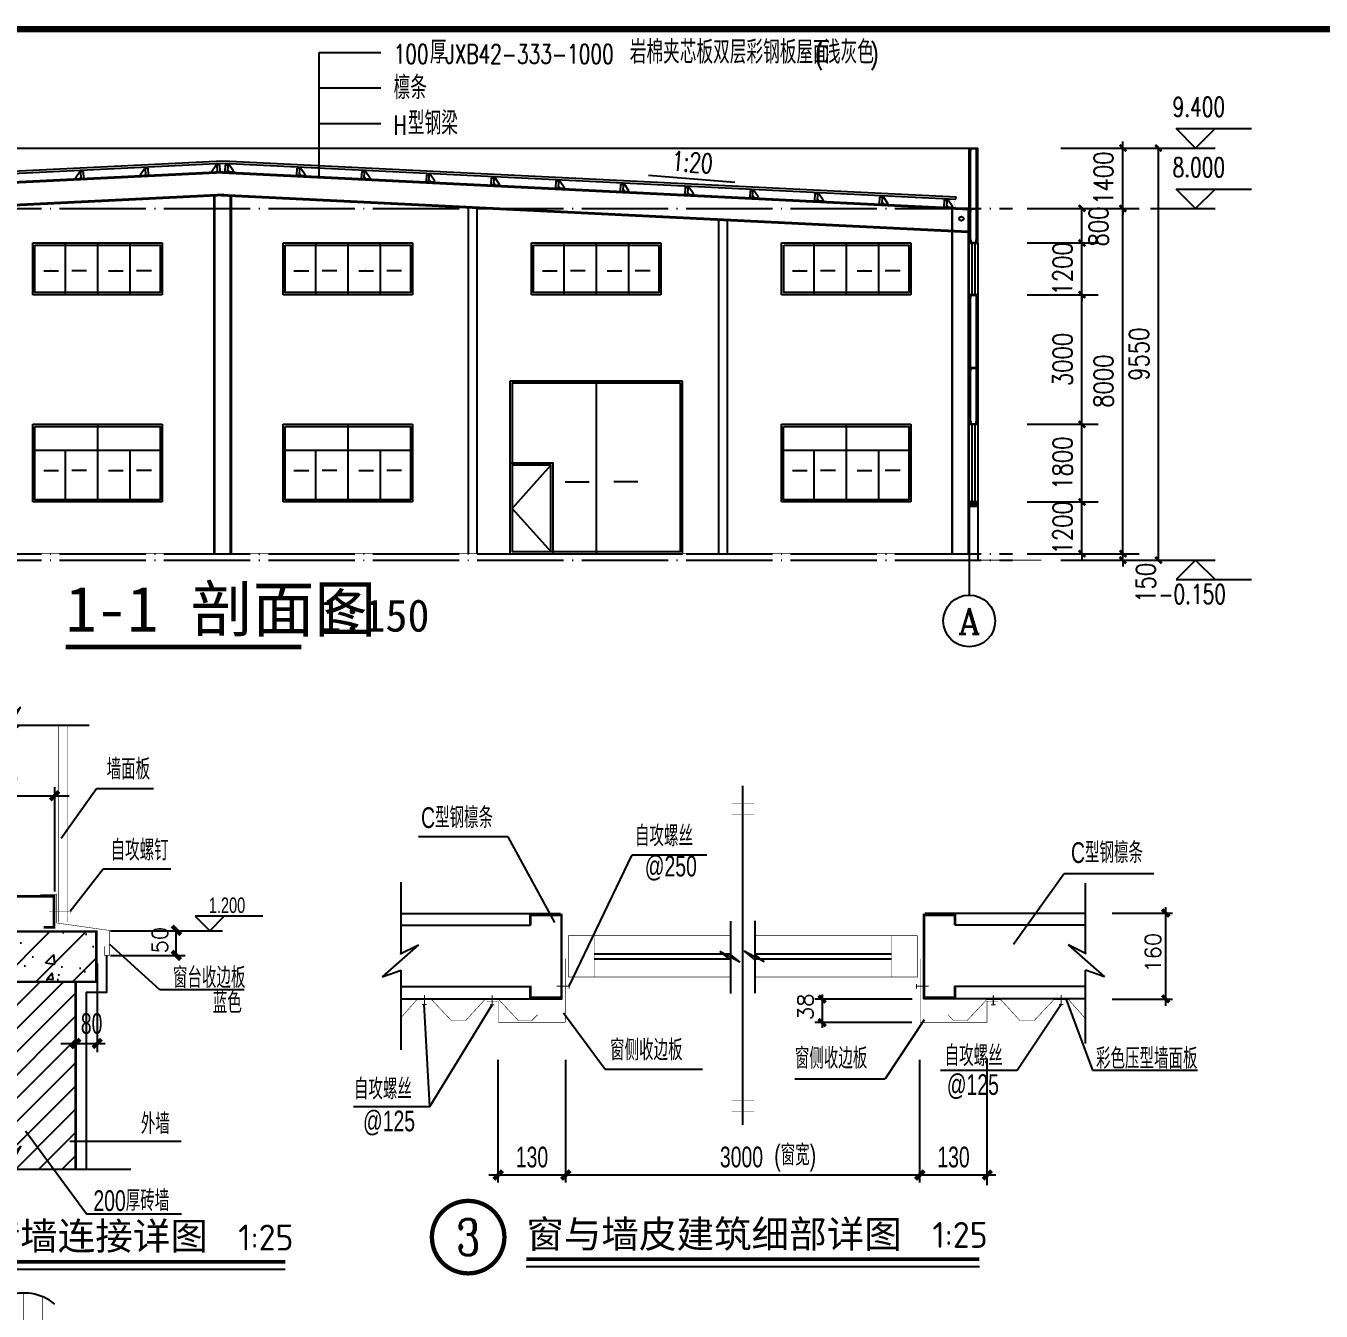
# Model space of a CAD drawing. Extents: x -21908402 to 2004492, y 83987 to 5079726.
# Drawn here: x 1836354 to 1866368, y 115777 to 145562 of the extents above; entities that cross this region are included whole.
import ezdxf
from ezdxf.enums import TextEntityAlignment as Align

# ---------------------------------------------------------------- set-up
doc = ezdxf.new("R2010")
doc.units = 0
doc.header["$LTSCALE"] = 1000
doc.linetypes.add('DOTE', pattern=[2.42, 2, -0.2, 0.02, -0.2])
doc.layers.get('0').update_dxf_attribs({"linetype": 'CONTINUOUS'})
doc.layers.get('DEFPOINTS').update_dxf_attribs({"linetype": 'CONTINUOUS'})
for name, color, linetype in [('3', 123, 'CONTINUOUS'), ('AXIS', 3, 'CONTINUOUS'), ('AXIS_TEXT', 7, 'CONTINUOUS'), ('COLUMN', 9, 'CONTINUOUS'), ('DIM_ELEV', 3, 'CONTINUOUS'), ('DIM_IDEN', 3, 'CONTINUOUS'), ('DIM_LEAD', 3, 'CONTINUOUS'), ('DIM_SYMB', 3, 'CONTINUOUS'), ('DOTE', 1, 'DOTE'), ('E_LINE', 7, 'CONTINUOUS'), ('PUB_DIM', 3, 'CONTINUOUS'), ('PUB_HATCH', 8, 'CONTINUOUS'), ('PUB_TEXT', 7, 'CONTINUOUS'), ('PUB_TITLE', 4, 'CONTINUOUS'), ('WALL', 6, 'CONTINUOUS'), ('WINDOW', 94, 'CONTINUOUS'), ('填充', 8, 'CONTINUOUS')]:
    doc.layers.add(name, color=color, linetype=linetype)
doc.styles.add('_TCH_AXIS', font='complex_.ttf', dxfattribs={"bigfont": 'GBCBIG'})
doc.styles.add('_TCH_DIM', font='SIMPLEX', dxfattribs={"bigfont": 'GBCBIG'})
doc.styles.add('_TCH_DYN', font='')
doc.styles.add('_TCH_LABEL', font='complex_.ttf', dxfattribs={"bigfont": 'GBCBIG'})
doc.styles.add('CHIN-1', font='')
doc.styles.add('COMPLEX', font='COMPLEX')
doc.styles.add('DIM_FONT', font='simplex.shx', dxfattribs={"width": 0.8})
doc.styles.add('SM', font='SIM08', dxfattribs={"width": 0.7, "height": 5, "bigfont": 'HZTXT'})
doc.styles.get("Standard").update_dxf_attribs({"font": 'tssdeng.shx', "width": 0.7, "bigfont": 'hztxt.shx'})
doc.styles.get('_TCH_DYN').set_extended_font_data('SimSun')
doc.styles.get('CHIN-1').set_extended_font_data('SimSun')
doc.dimstyles.new('DIMN150', dxfattribs={"dimscale": 1.5, "dimtxt": 300, "dimasz": 100, "dimexe": 250, "dimexo": 300, "dimgap": 150, "dimtad": 1, "dimdec": 0, "dimzin": 0, "dimtxsty": 'DIM_FONT', "dimblk": 'ARCHTICK', "dimcen": 0.09, "dimclrt": 7, "dimazin": 3, "dimtfac": 1, "dimtdec": 0, "dimtix": 1, "dimtmove": 0, "dimatfit": 3, "dimtolj": 1, "dimtzin": 0})

# ---------------------------------------------------------------- blocks, each defined once
blk = doc.blocks.new('D')
at = {"layer": 'WALL'}
for p, q in [((958098, -2500727), (958098, -2494183)), ((953571, -2495167), (951836, -2495167)), ((954467, -2496820), (953571, -2495167)), ((954739, -2498060), (955965, -2495515)), ((955965, -2495515), (957402, -2495515)), ((963328, -2497239), (964299, -2495879)), ((966039, -2495879), (964299, -2495879)), ((951502, -2497418), (951502, -2496040)), ((964714, -2497418), (964714, -2496063)), ((951502, -2496647), (954580, -2496647)), ((953998, -2496673), (953998, -2496873)), ((954598, -2496673), (954598, -2498273)), ((961599, -2496673), (961599, -2498273)), ((964714, -2496647), (961616, -2496647)), ((962199, -2496673), (962199, -2496873)), ((965232, -2496642), (966398, -2496642)), ((966270, -2498426), (966270, -2496523)), ((951502, -2496873), (953998, -2496873)), ((957863, -2496792), (957863, -2498189)), ((958333, -2496788), (958333, -2498185)), ((964714, -2496873), (962199, -2496873)), ((951836, -2497251), (951134, -2497870)), ((951485, -2497427), (951836, -2497251)), ((955229, -2497423), (957863, -2497423)), ((958043, -2497586), (957654, -2497378)), ((957654, -2497378), (957863, -2497545)), ((957863, -2497445), (958043, -2497586)), ((958513, -2497582), (958124, -2497374)), ((958124, -2497374), (958333, -2497541)), ((958333, -2497423), (960970, -2497423)), ((958333, -2497441), (958513, -2497582)), ((964380, -2497251), (965082, -2497870)), ((964731, -2497427), (964380, -2497251)), ((955229, -2497523), (957863, -2497523)), ((958333, -2497523), (960970, -2497523)), ((951134, -2497870), (951502, -2497743)), ((951502, -2499281), (951502, -2497743)), ((965082, -2497870), (964714, -2497743)), ((964714, -2499156), (964714, -2497743)), ((951502, -2498055), (954009, -2498055)), ((953998, -2498073), (953998, -2498273)), ((964714, -2498055), (962188, -2498055)), ((962199, -2498073), (962199, -2498273)), ((951502, -2498295), (954609, -2498295)), ((952057, -2500375), (951945, -2498397)), ((952057, -2500375), (953260, -2498409)), ((959489, -2498297), (961369, -2498297)), ((959636, -2498854), (959636, -2498212)), ((964714, -2498295), (961588, -2498295)), ((963400, -2499670), (964250, -2498396)), ((964342, -2498308), (964854, -2499670)), ((965232, -2498298), (966398, -2498298)), ((954634, -2498564), (955440, -2499651)), ((959489, -2498747), (961364, -2498747)), ((961600, -2498698), (960846, -2499838)), ((962820, -2501892), (962820, -2499445)), ((953375, -2501841), (953375, -2499472)), ((954681, -2501841), (954681, -2499472)), ((955440, -2499651), (957319, -2499651)), ((961516, -2501841), (961516, -2499472)), ((961917, -2499670), (963400, -2499670)), ((964854, -2499670), (966881, -2499670)), ((959101, -2499838), (960846, -2499838)), ((950584, -2500375), (952057, -2500375)), ((953195, -2501695), (962988, -2501695))]:
    blk.add_line(p, q, dxfattribs=at)
for points, const_width in [([(957886, -2494515), (958313, -2494515)], 10), ([(957886, -2494726), (958313, -2494726)], 10), ([(953972, -2498073), (953998, -2498073), (953998, -2498273), (954598, -2498273), (954598, -2496673), (953998, -2496673), (953998, -2496873)], 50), ([(962225, -2498073), (962199, -2498073), (962199, -2498273), (961599, -2498273), (961599, -2496673), (962199, -2496673), (962199, -2496873)], 50), ([(966334, -2496705), (966196, -2496568)], 66), ([(954729, -2497073), (957863, -2497073)], 10), ([(954729, -2497073), (954729, -2497873)], 10), ([(955229, -2497073), (955229, -2497873)], 10), ([(958333, -2497073), (961470, -2497073)], 10), ([(960970, -2497073), (960970, -2497873)], 10), ([(961470, -2497073), (961470, -2497873)], 10), ([(954673, -2497519), (954673, -2498748)], 10), ([(961524, -2497519), (961524, -2498748)], 10), ([(954729, -2497873), (957863, -2497873)], 10), ([(958333, -2497873), (961470, -2497873)], 10), ([(954506, -2498052), (954754, -2498052)], 20), ([(954744, -2498009), (954744, -2498095)], 20), ([(961690, -2498052), (961443, -2498052)], 20), ([(961452, -2498009), (961452, -2498095)], 20), ([(966334, -2498362), (966197, -2498225)], 66), ([(951807, -2498308), (951502, -2498653)], 10.8), ([(952090, -2498308), (951807, -2498308)], 10.8), ([(951993, -2498401), (951906, -2498401)], 20), ([(951950, -2498221), (951950, -2498411)], 20), ([(952469, -2498712), (952090, -2498308)], 10.8), ([(953119, -2498308), (952747, -2498712)], 10.8), ([(953386, -2498308), (953119, -2498308)], 10.8), ([(953162, -2498340), (953386, -2498340)], 10), ([(953303, -2498409), (953216, -2498409)], 20), ([(953260, -2498229), (953260, -2498419)], 20), ([(953382, -2498336), (953382, -2498753)], 10), ([(953765, -2498712), (953386, -2498308)], 10.8), ([(959700, -2498367), (959563, -2498230)], 66), ([(962432, -2498712), (962811, -2498308)], 10.8), ([(962811, -2498308), (963078, -2498308)], 10.8), ([(963035, -2498340), (962810, -2498340)], 10), ([(962815, -2498336), (962815, -2498753)], 10), ([(962894, -2498409), (962980, -2498409)], 20), ([(962937, -2498229), (962937, -2498419)], 20), ([(963078, -2498308), (963449, -2498712)], 10.8), ([(963728, -2498712), (964107, -2498308)], 10.8), ([(964107, -2498308), (964390, -2498308)], 10.8), ([(964204, -2498401), (964290, -2498401)], 20), ([(964247, -2498221), (964247, -2498411)], 20), ([(964390, -2498308), (964714, -2498675)], 10.8), ([(954026, -2498712), (954136, -2498601)], 10.8), ([(959699, -2498821), (959562, -2498684)], 66), ([(962171, -2498712), (962060, -2498601)], 10.8), ([(952747, -2498712), (952469, -2498712)], 10.8), ([(953376, -2498748), (954673, -2498748)], 10), ([(954026, -2498712), (953765, -2498712)], 10.8), ([(962821, -2498748), (961524, -2498748)], 10), ([(962171, -2498712), (962432, -2498712)], 10.8), ([(963449, -2498712), (963728, -2498712)], 10.8), ([(957886, -2500264), (958314, -2500264)], 10), ([(957886, -2500475), (958314, -2500475)], 10), ([(953293, -2501779), (953459, -2501613)], 80), ([(954598, -2501779), (954764, -2501613)], 80), ([(961434, -2501779), (961600, -2501613)], 80), ([(962738, -2501779), (962904, -2501613)], 80)]:
    blk.add_lwpolyline(points, dxfattribs=dict(at, const_width=const_width))
at = {"layer": 'WALL', "color": 3, "const_width": 70}
blk.add_lwpolyline([(953918, -2503322), (962669, -2503322)], dxfattribs=at)
at = {"layer": 'WALL', "color": 3}
blk.add_lwpolyline([(953918, -2503462), (962669, -2503462)], dxfattribs=at)
at = {"layer": 'WALL', "style": 'SM', "width": 0.7}
for s, p in [('C型钢檩条', (951886, -2494994)), ('自攻螺丝', (956017, -2495348)), ('C型钢檩条', (964437, -2495670)), ('@250', (956207, -2495931)), ('窗侧收边板', (955536, -2499482)), ('自攻螺丝', (961997, -2499593)), ('窗侧收边板', (959104, -2499642)), ('彩色压型墙面板', (964920, -2499646)), ('自攻螺丝', (950588, -2500235)), ('@125', (962040, -2500149)), ('@125', (950765, -2500853)), ('130', (953715, -2501549)), ('3000', (957657, -2501548)), ('(窗宽)', (958706, -2501509)), ('130', (961856, -2501549))]:
    blk.add_text(s, height=400, dxfattribs=at).set_placement(p)
at = {"layer": 'WALL', "style": '_TCH_DIM'}
for s, p in [('160', (966171, -2497788)), ('38', (959459, -2498705))]:
    blk.add_text(s, height=300, rotation=90, dxfattribs=at).set_placement(p)
at = {"layer": 'WALL', "color": 0, "style": 'CHIN-1'}
blk.add_text('窗与墙皮建筑细部详图', height=531.6, dxfattribs=at).set_placement((953918, -2503103))
at = {"layer": 'WALL', "color": 0}
blk.add_text('1:25', height=500, dxfattribs=at).set_placement((961760, -2503103))
blk = doc.blocks.new('B')
at = {"layer": '填充'}
h = blk.add_hatch(dxfattribs=at)
h.set_pattern_fill('钢筋混凝土', color=6, scale=200, style=0)
h.set_pattern_definition([(45, (0, 0), (-353.55339, 353.55339), []), (50, (0, 0), (1434.52037, -125.50427), [150, -1650]), (355, (0, 0), (-277.5027, 1504.3843), [120, -1320]), (100.4514, (119.5, -10.5), (1157.01876, 1378.8791), [127.4804, -1402.2842]), (46.1842, (0, 400), (2134.4821, -331.038), [225, -2475]), (96.6356, (177.9, 372.4), (1869.3254, 1948.2357), [191.2206, -2103.426]), (351.1842, (0, 400), (1869.3239, 1948.2372), [180, -1980]), (21, (200, 300), (1193.8141, -805.2378), [150, -1650]), (326, (200, 300), (486.6307, 1450.3001), [120, -1320]), (71.4514, (299.5, 232.9), (1680.44526, 645.061), [127.4804, -1402.2842]), (37.5, (0, 0), (24.31971, 665.78771), [0, -1304, 0, -1340, 0, -1325]), (7.5, (0, 0), (526.13907, 788.82342), [0, -764, 0, -1274, 0, -505]), (327.5, (-446, 0), (1067.64487, -45.10974), [0, -500, 0, -1560, 0, -2070]), (317.5, (-646, 0), (1166.37234, 200.20996), [0, -650, 0, -1036, 0, -1470])])
h.paths.add_polyline_path([(963356, -2486947), (960515, -2486947), (960515, -2487919), (963356, -2487919)])
at = {"layer": '3', "color": 6}
for p, q in [((961478, -2483326, 0), (961893, -2482616, 0)), ((961893, -2482616, 0), (961530, -2482963, 0)), ((960197, -2482963, 0), (963218, -2482963, 0)), ((960667, -2482963, 0), (960667, -2486747, 0)), ((961478, -2483326, 0), (961871, -2482963, 0)), ((962548, -2484162, 0), (962548, -2486174, 0)), ((962675, -2485145, 0), (963358, -2484188, 0)), ((963358, -2484188, 0), (964456, -2484188, 0)), ((960552, -2484326, 0), (962829, -2484326, 0)), ((958072, -2485069, 0), (960301, -2485069, 0)), ((961772, -2486284, 0), (960301, -2485069, 0)), ((962852, -2486556, 0), (963484, -2485739, 0)), ((963484, -2485739, 0), (964793, -2485739, 0)), ((959994, -2486074, 0), (957551, -2486074, 0)), ((960935, -2486569, 0), (959994, -2486074, 0)), ((966572, -2486654, 0), (965266, -2486654, 0)), ((965266, -2486654, 0), (965545, -2486934, 0)), ((965545, -2486934, 0), (965824, -2486654, 0)), ((960329, -2486747, 0), (960928, -2486747, 0)), ((960329, -2486747, 0), (960329, -2491536, 0)), ((963630, -2486932, 0), (965793, -2486932, 0)), ((964898, -2487409, 0), (964898, -2486932, 0)), ((964583, -2488077, 0), (963609, -2487195, 0)), ((963626, -2487411, 0), (965072, -2487411, 0)), ((963370, -2487565, 0), (963370, -2489278, 0)), ((960515, -2488326, 0), (960920, -2487921, 0)), ((960515, -2488775, 0), (961369, -2487921, 0)), ((960515, -2489224, 0), (961818, -2487921, 0)), ((960515, -2489673, 0), (962267, -2487921, 0)), ((962956, -2487921, 0), (960515, -2487921, 0)), ((962686, -2487951, 0), (962716, -2487921, 0)), ((960515, -2490122, 0), (962686, -2487951, 0)), ((960515, -2490571, 0), (962956, -2488130, 0)), ((963157, -2488121, 0), (963157, -2491536, 0)), ((966207, -2488077, 0), (964583, -2488077, 0)), ((960515, -2491020, 0), (962956, -2488579, 0)), ((960515, -2491469, 0), (962956, -2489028, 0)), ((962671, -2489111, 0), (963522, -2489111, 0)), ((960897, -2491536, 0), (962956, -2489477, 0)), ((961346, -2491536, 0), (962956, -2489926, 0)), ((961458, -2491873, 0), (962956, -2490375, 0)), ((961987, -2490800, 0), (963170, -2492409, 0)), ((962244, -2491536, 0), (962956, -2490824, 0)), ((958312, -2490995, 0), (960628, -2490995, 0)), ((961898, -2491089, 0), (961376, -2492019, 0)), ((961502, -2491536, 0), (961898, -2491089, 0)), ((962844, -2490995, 0), (964994, -2490995, 0)), ((962693, -2491536, 0), (962956, -2491273, 0)), ((959711, -2491536, 0), (961502, -2491536, 0)), ((961376, -2492019, 0), (961813, -2491536, 0)), ((961813, -2491536, 0), (964019, -2491536, 0)), ((964998, -2492409, 0), (963170, -2492409, 0))]:
    blk.add_line(p, q, dxfattribs=at)
at = {"layer": '3', "color": 6, "elevation": 0}
for points, const_width in [([(962619, -2482958), (962619, -2486770)], 10), ([(962805, -2482958), (962805, -2486770)], 10), ([(960582, -2484409), (960748, -2484243)], 80), ([(962465, -2484409), (962631, -2484243)], 80), ([(961696, -2486094), (961801, -2486094)], 20), ([(961749, -2487405), (961749, -2486094)], 20), ([(961135, -2486894), (961135, -2486869), (960935, -2486869), (960935, -2486269), (962535, -2486269), (962535, -2486869), (962335, -2486869)], 50), ([(962589, -2486228), (962276, -2486228)], 10), ([(962589, -2486783), (962589, -2486228)], 10), ([(962855, -2486556), (962438, -2486554)], 10), ([(962855, -2486599), (962855, -2486511)], 10), ([(960515, -2486947), (960515, -2491536)], 50), ([(960515, -2486947), (962972, -2486947)], 40), ([(962589, -2486783), (963613, -2486928)], 10), ([(962956, -2486947), (963356, -2486947), (963356, -2487919)], 50), ([(963613, -2487408), (963613, -2486928)], 10), ([(964985, -2487008), (964819, -2486842)], 80), ([(963508, -2487409), (963508, -2487232)], 10), ([(963617, -2487406), (963508, -2487406)], 10), ([(964981, -2487492), (964815, -2487326)], 80), ([(962956, -2487919), (962956, -2491536)], 50), ([(962956, -2487919), (963356, -2487919)], 50), ([(962873, -2489194), (963039, -2489028)], 80), ([(963287, -2489194), (963453, -2489028)], 80)]:
    blk.add_lwpolyline(points, dxfattribs=dict(at, const_width=const_width))
at = {"layer": '3', "color": 6, "const_width": 50, "elevation": 0}
blk.add_lwpolyline([(960515, -2486947), (963356, -2486947), (963356, -2487919), (960515, -2487919)], close=True, dxfattribs=at)
at = {"layer": '3', "color": 6, "elevation": 0}
blk.add_lwpolyline([(963157, -2488121), (963556, -2488121), (963556, -2487406)], dxfattribs=at)
at = {"layer": 'DIM_SYMB', "const_width": 70}
blk.add_lwpolyline([(958983, -2493327), (967004, -2493327)], dxfattribs=at)
at = {"layer": 'DIM_SYMB'}
blk.add_lwpolyline([(958983, -2493467), (967004, -2493467)], dxfattribs=at)
at = {"layer": '3', "color": 6, "style": 'SM', "width": 0.7}
for s, height, p in [('墙面板', 400, (963553, -2484012, 0)), ('200', 400, (961216, -2484196, 0)), ('膨胀螺栓固定', 400, (958192, -2484889, 0)), ('自攻螺钉', 400, (963631, -2485577, 0)), ('C型钢墙梁', 400, (957629, -2485948, 0)), ('1.200', 300, (965527, -2486590, 0)), ('窗台收边板', 400, (964834, -2488039, 0)), ('蓝色', 400, (965604, -2488525, 0)), ('80', 400, (963055, -2488924, 0)), ('内墙', 400, (958557, -2490825, 0)), ('外墙', 400, (964214, -2490860, 0)), ('200厚砖墙', 400, (963298, -2492345, 0))]:
    blk.add_text(s, height=height, dxfattribs=at).set_placement(p)
at = {"layer": '3', "color": 6, "style": '_TCH_DIM'}
blk.add_text('50', height=300, rotation=90, dxfattribs=at).set_placement((964732, -2487374, 0))
at = {"layer": 'PUB_TEXT', "style": 'CHIN-1'}
blk.add_text('彩板与砖墙连接详图', height=531.6, dxfattribs=at).set_placement((958983, -2493095))
at = {"layer": 'PUB_TEXT'}
blk.add_text('1:25', height=500, dxfattribs=at).set_placement((966095, -2493107))
blk = doc.blocks.new('C')
at = {"layer": '3', "color": 6}
for p, q in [((971817, -2485250), (972223, -2484921)), ((972223, -2484921), (973319, -2484921)), ((970673, -2486042), (968939, -2486042)), ((969957, -2486979), (970673, -2486042)), ((971970, -2487252), (972926, -2485965)), ((972926, -2485965), (974149, -2485965)), ((971757, -2486635), (974026, -2486635)), ((973860, -2488292), (973860, -2486561)), ((974334, -2487380), (974591, -2487636)), ((970269, -2491904), (970269, -2487629)), ((970269, -2487629), (971069, -2487629)), ((971065, -2487629), (971095, -2487605)), ((971088, -2487657), (971065, -2487627)), ((971068, -2487633), (971098, -2487609)), ((971092, -2487654), (971069, -2487624)), ((971069, -2491904), (971069, -2487629)), ((971071, -2487637), (971101, -2487613)), ((971096, -2487651), (971073, -2487621)), ((971074, -2487640), (971104, -2487617)), ((971100, -2487648), (971077, -2487618)), ((971077, -2487644), (971108, -2487621)), ((971080, -2487648), (971111, -2487625)), ((971104, -2487645), (971081, -2487615)), ((971083, -2487652), (971114, -2487629)), ((971108, -2487642), (971085, -2487612)), ((971086, -2487656), (971117, -2487633)), ((971112, -2487639), (971089, -2487609)), ((971092, -2487631), (971375, -2488081)), ((971116, -2487636), (971093, -2487606)), ((972220, -2487635), (974847, -2487635)), ((971555, -2490046), (971555, -2487872)), ((972943, -2489314), (972075, -2487927)), ((969997, -2489262), (971375, -2488081)), ((970269, -2488129), (971069, -2488129)), ((970269, -2488129), (971069, -2488129)), ((970619, -2491904), (970619, -2488129)), ((970719, -2491904), (970719, -2488129)), ((971999, -2487967), (972099, -2487967)), ((972220, -2487967), (974013, -2487967)), ((972220, -2488182), (974013, -2488182)), ((971921, -2490046), (971921, -2488331)), ((972121, -2490046), (972121, -2488345)), ((968393, -2489262), (969997, -2489262)), ((974468, -2489314), (972943, -2489314)), ((971457, -2489909), (972259, -2489909)), ((970635, -2490021), (969753, -2491079)), ((969753, -2491079), (968721, -2491079)), ((969966, -2491904), (971363, -2491904)), ((970760, -2491724), (970552, -2492113)), ((970552, -2492113), (970719, -2491904)), ((970619, -2491904), (970760, -2491724))]:
    blk.add_line(p, q, dxfattribs=at)
at = {"layer": '3'}
blk.add_line((970619, -2492134), (970619, -2492134), dxfattribs=at)
at = {"layer": '3', "color": 6}
for points, const_width in [([(971577, -2487577), (971577, -2483662)], 10), ([(971577, -2487573), (971951, -2487573), (971951, -2483736)], 10), ([(971537, -2486635), (971538, -2487611)], 30), ([(973925, -2486700), (973788, -2486563)], 40), ([(970070, -2486966), (970070, -2486991), (969870, -2486991), (969870, -2487591), (971470, -2487591), (971470, -2486991), (971270, -2486991)], 50), ([(971985, -2487187), (971985, -2487273)], 20), ([(971401, -2487230), (972007, -2487230)], 20), ([(971530, -2487596), (972106, -2487646)], 30), ([(972082, -2487645), (972101, -2487645), (972101, -2487967), (972001, -2487967), (972001, -2488166), (971925, -2488166), (971925, -2487969)], 30), ([(973925, -2487700), (973788, -2487563)], 40), ([(973927, -2488034), (973790, -2487896)], 40), ([(973927, -2488252), (973790, -2488115)], 40), ([(971489, -2489978), (971626, -2489841)], 40), ([(971852, -2489978), (971989, -2489841)], 40), ([(972052, -2489978), (972189, -2489841)], 40)]:
    blk.add_lwpolyline(points, dxfattribs=dict(at, const_width=const_width))
for centre, radius, start, end in [((971586, -2484612), 950, 50.903, 111.0134), ((971092, -2487631), 26.9, 352.9438, 345.4836)]:
    blk.add_arc(centre, radius, start, end, dxfattribs=at)
at = {"layer": 'DIM_ELEV', "color": 6}
for p, q in [((974590, -2487635), (974290, -2487335)), ((974290, -2487335), (975775, -2487335)), ((974590, -2487635), (974890, -2487335))]:
    blk.add_line(p, q, dxfattribs=at)
at = {"layer": 'DIM_SYMB', "const_width": 70}
blk.add_lwpolyline([(967574, -2493298), (975596, -2493298)], dxfattribs=at)
at = {"layer": 'DIM_SYMB'}
blk.add_lwpolyline([(967574, -2493438), (975596, -2493438)], dxfattribs=at)
at = {"layer": '3', "color": 6, "style": 'SM', "width": 0.7}
for s, p in [('墙面板', (972354, -2484753)), ('自攻螺钉', (972948, -2485830)), ('C型钢檩条', (969006, -2485897)), ('通长密封胶', (968468, -2489104)), ('窗楣收边板', (972978, -2489176)), ('35', (971346, -2489763)), ('20', (971916, -2489763)), ('铝合金窗', (968806, -2490927))]:
    blk.add_text(s, height=400, dxfattribs=at).set_placement(p)
at = {"layer": '3', "color": 6, "style": '_TCH_DIM'}
for s, p in [('100', (973731, -2487451)), ('30', (973731, -2488008)), ('20', (973373, -2488389))]:
    blk.add_text(s, height=300, rotation=90, dxfattribs=at).set_placement(p)
at = {"layer": 'PUB_TEXT', "color": 6, "style": '_TCH_DIM', "width": 0.705882}
for s, p in [('7.200', (974735, -2486798)), ('3.000', (974735, -2487230))]:
    blk.add_text(s, height=297.5, dxfattribs=at).set_placement(p)
at = {"layer": 'PUB_TEXT', "style": 'CHIN-1'}
blk.add_text('板墙与窗连接示意图', height=531.6, dxfattribs=at).set_placement((967574, -2493075))
at = {"layer": 'PUB_TEXT'}
blk.add_text('1:25', height=500, dxfattribs=at).set_placement((974687, -2493078))
blk = doc.blocks.new('HHHHHHHGG')
at = {"layer": 'DIM_SYMB'}
for points in [[(-138605, -148864), (-138805, -148864), (-138805, -148837)], [(-138298, -148864), (-138098, -148864), (-138098, -148837)], [(-137105, -148864), (-137305, -148864), (-137305, -148837)], [(-136798, -148864), (-136598, -148864), (-136598, -148837)]]:
    blk.add_hatch(color=256, dxfattribs=at).paths.add_polyline_path(points)
for points in [[(-138949, -148864), (-138605, -148864)], [(-137954, -148864), (-138298, -148864)], [(-137449, -148864), (-137105, -148864)], [(-136454, -148864), (-136798, -148864)]]:
    blk.add_lwpolyline(points, dxfattribs=at)
at = {"layer": 'WINDOW'}
for p, q in [((-139201, -148218), (-136201, -148218)), ((-139201, -149418), (-139201, -148218)), ((-138451, -148218), (-138451, -149418)), ((-137701, -148218), (-137701, -149418)), ((-136951, -148218), (-136951, -149418)), ((-136201, -148218), (-136201, -149418)), ((-136201, -149418), (-139201, -149418))]:
    blk.add_line(p, q, dxfattribs=at)
blk.add_lwpolyline([(-139151, -148268), (-136251, -148268), (-136251, -149368), (-139151, -149368)], close=True, dxfattribs=at)
blk = doc.blocks.new('GFHHHHHH')
at = {"layer": 'DIM_SYMB'}
for points in [[(-142273, -148692), (-142473, -148692), (-142473, -148666)], [(-141967, -148692), (-141767, -148692), (-141767, -148666)], [(-140773, -148692), (-140973, -148692), (-140973, -148666)], [(-140467, -148692), (-140267, -148692), (-140267, -148666)]]:
    blk.add_hatch(color=256, dxfattribs=at).paths.add_polyline_path(points)
for points in [[(-142617, -148692), (-142273, -148692)], [(-141622, -148692), (-141967, -148692)], [(-141117, -148692), (-140773, -148692)], [(-140122, -148692), (-140467, -148692)]]:
    blk.add_lwpolyline(points, dxfattribs=at)
at = {"layer": 'WINDOW'}
for p, q in [((-142870, -147618), (-139870, -147618)), ((-142870, -149418), (-142870, -147618)), ((-141370, -147618), (-141370, -149418)), ((-139870, -147618), (-139870, -149418)), ((-142870, -148218), (-139870, -148218)), ((-142120, -148218), (-142120, -149418)), ((-140620, -148218), (-140620, -149418)), ((-139870, -149418), (-142870, -149418))]:
    blk.add_line(p, q, dxfattribs=at)
blk.add_lwpolyline([(-142820, -147668), (-139920, -147668), (-139920, -149368), (-142820, -149368)], close=True, dxfattribs=at)
blk = doc.blocks.new('JKL')
at = {"layer": 'DIM_LEAD'}
for p, q in [((1698022, -2193689), (1698032, -2193689)), ((1698022, -2193759), (1698022, -2193689)), ((1698032, -2193749), (1698032, -2193689)), ((1698152, -2193749), (1698032, -2193749)), ((1698152, -2193689), (1698162, -2193689)), ((1698152, -2193689), (1698152, -2193749)), ((1698162, -2193689), (1698162, -2193759)), ((1698162, -2193759), (1698022, -2193759))]:
    blk.add_line(p, q, dxfattribs=at)
blk = doc.blocks.new('14567')
at = {"color": 2}
for p, q in [((1686726, -2189448), (1686796, -2189448)), ((1686726, -2189588), (1686726, -2189448)), ((1686776, -2189588), (1686776, -2189448)), ((1686886, -2189568), (1686796, -2189448)), ((1686886, -2189588), (1686726, -2189588)), ((1686803, -2189588), (1686776, -2189552)), ((1686886, -2189568), (1686886, -2189588))]:
    blk.add_line(p, q, dxfattribs=at)
blk = doc.blocks.new('FDDDGFG')
at = {"layer": 'DIM_SYMB'}
for points in [[(1842481, 175578), (1842331, 175578), (1842331, 175598)], [(1843058, 175578), (1843208, 175578), (1843208, 175598)]]:
    blk.add_hatch(color=256, dxfattribs=at).paths.add_polyline_path(points)
blk.add_lwpolyline([(1843942, 175966), (1844842, 174966), (1843942, 173966)])
for points in [[(1841926, 175578), (1842481, 175578)], [(1843613, 175578), (1843058, 175578)]]:
    blk.add_lwpolyline(points, dxfattribs=at)
at = {"layer": 'WINDOW'}
for p, q in [((1840892, 177916), (1844892, 177916)), ((1840892, 173916), (1840892, 177916)), ((1842892, 177916), (1842892, 173916)), ((1844892, 177916), (1844892, 173916)), ((1844892, 173916), (1840892, 173916))]:
    blk.add_line(p, q, dxfattribs=at)
for points in [[(1840942, 177866), (1844842, 177866), (1844842, 173966), (1840942, 173966)], [(1844892, 173916), (1843892, 173916), (1843892, 176016), (1844892, 176016)], [(1844842, 173966), (1843942, 173966), (1843942, 175966), (1844842, 175966)]]:
    blk.add_lwpolyline(points, close=True, dxfattribs=at)
blk = doc.blocks.new('_ARCHTICK')
at = {"color": 0, "linetype": 'BYBLOCK', "const_width": 0.4}
blk.add_lwpolyline([(-0.5, -0.5), (0.5, 0.5)], dxfattribs=at)
blk = doc.blocks.new('*D53')
at = {"layer": 'DEFPOINTS', "color": 0}
for p in [(1859110, 134531), (1860827, 134531), (1859110, 133331)]:
    blk.add_point(p, dxfattribs=at)
at = {"layer": 'PUB_DIM', "color": 0}
for p, q in [((1859560, 134531), (1861202, 134531)), ((1860827, 134531), (1860827, 134681)), ((1860827, 133331), (1860827, 134531)), ((1859560, 133331), (1861202, 133331)), ((1860827, 133331), (1860827, 133181))]:
    blk.add_line(p, q, dxfattribs=at)
at = {"layer": 'PUB_DIM', "color": 0, "xscale": 150, "yscale": 150, "zscale": 150}
for p, rotation in [((1860827, 134531), 270), ((1860827, 133331), 90)]:
    blk.add_blockref('_ARCHTICK', p, dxfattribs=dict(at, rotation=rotation))
at = {"layer": 'PUB_DIM', "color": 7, "insert": (1860377, 133931), "char_height": 450, "attachment_point": 5, "rotation": 90, "style": 'DIM_FONT'}
blk.add_mtext('\\A1;1200', dxfattribs=at)
blk = doc.blocks.new('*D54')
at = {"layer": 'DEFPOINTS', "color": 0}
for p in [(1859110, 136331), (1860827, 136331), (1859110, 134531)]:
    blk.add_point(p, dxfattribs=at)
at = {"layer": 'PUB_DIM', "color": 0}
for p, q in [((1859560, 136331), (1861202, 136331)), ((1860827, 134531), (1860827, 136331)), ((1859560, 134531), (1861202, 134531))]:
    blk.add_line(p, q, dxfattribs=at)
at = {"layer": 'PUB_DIM', "color": 0, "xscale": 150, "yscale": 150, "zscale": 150}
for p, rotation in [((1860827, 136331), 90), ((1860827, 134531), 270)]:
    blk.add_blockref('_ARCHTICK', p, dxfattribs=dict(at, rotation=rotation))
at = {"layer": 'PUB_DIM', "color": 7, "insert": (1860377, 135431), "char_height": 450, "attachment_point": 5, "rotation": 90, "style": 'DIM_FONT'}
blk.add_mtext('\\A1;1800', dxfattribs=at)
blk = doc.blocks.new('*D55')
at = {"layer": 'DEFPOINTS', "color": 0}
for p in [(1859110, 139331), (1860827, 139331), (1859110, 136331)]:
    blk.add_point(p, dxfattribs=at)
at = {"layer": 'PUB_DIM', "color": 0}
for p, q in [((1859560, 139331), (1861202, 139331)), ((1860827, 136331), (1860827, 139331)), ((1859560, 136331), (1861202, 136331))]:
    blk.add_line(p, q, dxfattribs=at)
at = {"layer": 'PUB_DIM', "color": 0, "xscale": 150, "yscale": 150, "zscale": 150}
for p, rotation in [((1860827, 139331), 90), ((1860827, 136331), 270)]:
    blk.add_blockref('_ARCHTICK', p, dxfattribs=dict(at, rotation=rotation))
at = {"layer": 'PUB_DIM', "color": 7, "insert": (1860377, 137831), "char_height": 450, "attachment_point": 5, "rotation": 90, "style": 'DIM_FONT'}
blk.add_mtext('\\A1;3000', dxfattribs=at)
blk = doc.blocks.new('*D56')
at = {"layer": 'DEFPOINTS', "color": 0}
for p in [(1859110, 140531), (1860827, 140531), (1859110, 139331)]:
    blk.add_point(p, dxfattribs=at)
at = {"layer": 'PUB_DIM', "color": 0}
for p, q in [((1859560, 140531), (1861202, 140531)), ((1860827, 140531), (1860827, 140681)), ((1860827, 139331), (1860827, 140531)), ((1859560, 139331), (1861202, 139331)), ((1860827, 139331), (1860827, 139181))]:
    blk.add_line(p, q, dxfattribs=at)
at = {"layer": 'PUB_DIM', "color": 0, "xscale": 150, "yscale": 150, "zscale": 150}
for p, rotation in [((1860827, 140531), 270), ((1860827, 139331), 90)]:
    blk.add_blockref('_ARCHTICK', p, dxfattribs=dict(at, rotation=rotation))
at = {"layer": 'PUB_DIM', "color": 7, "insert": (1860377, 139931), "char_height": 450, "attachment_point": 5, "rotation": 90, "style": 'DIM_FONT'}
blk.add_mtext('\\A1;1200', dxfattribs=at)
blk = doc.blocks.new('*D57')
at = {"layer": 'DEFPOINTS', "color": 0}
for p in [(1859110, 141331), (1860827, 141331), (1859110, 140531)]:
    blk.add_point(p, dxfattribs=at)
at = {"layer": 'PUB_DIM', "color": 0}
for p, q in [((1859560, 141331), (1861202, 141331)), ((1860827, 140531), (1860827, 141331)), ((1859560, 140531), (1861202, 140531))]:
    blk.add_line(p, q, dxfattribs=at)
at = {"layer": 'PUB_DIM', "color": 0, "xscale": 150, "yscale": 150, "zscale": 150}
for p, rotation in [((1860827, 141331), 90), ((1860827, 140531), 270)]:
    blk.add_blockref('_ARCHTICK', p, dxfattribs=dict(at, rotation=rotation))
at = {"layer": 'PUB_DIM', "color": 7, "insert": (1861210, 140916), "char_height": 450, "attachment_point": 5, "rotation": 90, "style": 'DIM_FONT'}
blk.add_mtext('\\A1;800', dxfattribs=at)
blk = doc.blocks.new('*D58')
at = {"layer": 'DEFPOINTS', "color": 0}
for p in [(1860623, 142731), (1862599, 142731), (1860623, 133181)]:
    blk.add_point(p, dxfattribs=at)
at = {"layer": 'PUB_DIM', "color": 0}
for p, q in [((1861073, 142731), (1862974, 142731)), ((1862599, 133181), (1862599, 142731)), ((1861073, 133181), (1862974, 133181))]:
    blk.add_line(p, q, dxfattribs=at)
at = {"layer": 'PUB_DIM', "color": 0, "xscale": 150, "yscale": 150, "zscale": 150}
for p, rotation in [((1862599, 142731), 90), ((1862599, 133181), 270)]:
    blk.add_blockref('_ARCHTICK', p, dxfattribs=dict(at, rotation=rotation))
at = {"layer": 'PUB_DIM', "color": 7, "insert": (1862149, 137956), "char_height": 450, "attachment_point": 5, "rotation": 90, "style": 'DIM_FONT'}
blk.add_mtext('\\A1;9550', dxfattribs=at)
blk = doc.blocks.new('*D59')
at = {"layer": 'DEFPOINTS', "color": 0}
for p in [(1859884, 133331), (1861776, 133331), (1859884, 133181)]:
    blk.add_point(p, dxfattribs=at)
at = {"layer": 'PUB_DIM', "color": 0}
for p, q in [((1860334, 133331), (1862151, 133331)), ((1861776, 133331), (1861776, 133481)), ((1861776, 133181), (1861776, 133331)), ((1860334, 133181), (1862151, 133181)), ((1861776, 133181), (1861776, 133031))]:
    blk.add_line(p, q, dxfattribs=at)
at = {"layer": 'PUB_DIM', "color": 0, "xscale": 150, "yscale": 150, "zscale": 150}
for p, rotation in [((1861776, 133331), 270), ((1861776, 133181), 90)]:
    blk.add_blockref('_ARCHTICK', p, dxfattribs=dict(at, rotation=rotation))
at = {"layer": 'PUB_DIM', "color": 7, "insert": (1862307, 132656), "char_height": 450, "attachment_point": 5, "rotation": 90, "style": 'DIM_FONT'}
blk.add_mtext('\\A1;150', dxfattribs=at)
blk = doc.blocks.new('*D60')
at = {"layer": 'DEFPOINTS', "color": 0}
for p in [(1859884, 141331), (1861776, 141331), (1859884, 133331)]:
    blk.add_point(p, dxfattribs=at)
at = {"layer": 'PUB_DIM', "color": 0}
for p, q in [((1860334, 141331), (1862151, 141331)), ((1861776, 133331), (1861776, 141331)), ((1860334, 133331), (1862151, 133331))]:
    blk.add_line(p, q, dxfattribs=at)
at = {"layer": 'PUB_DIM', "color": 0, "xscale": 150, "yscale": 150, "zscale": 150}
for p, rotation in [((1861776, 141331), 90), ((1861776, 133331), 270)]:
    blk.add_blockref('_ARCHTICK', p, dxfattribs=dict(at, rotation=rotation))
at = {"layer": 'PUB_DIM', "color": 7, "insert": (1861326, 137331), "char_height": 450, "attachment_point": 5, "rotation": 90, "style": 'DIM_FONT'}
blk.add_mtext('\\A1;8000', dxfattribs=at)
blk = doc.blocks.new('*D61')
at = {"layer": 'DEFPOINTS', "color": 0}
for p in [(1859884, 142731), (1861776, 142731), (1859884, 141331)]:
    blk.add_point(p, dxfattribs=at)
at = {"layer": 'PUB_DIM', "color": 0}
for p, q in [((1861776, 142731), (1861776, 142881)), ((1860334, 142731), (1862151, 142731)), ((1861776, 141331), (1861776, 142731)), ((1860334, 141331), (1862151, 141331)), ((1861776, 141331), (1861776, 141181))]:
    blk.add_line(p, q, dxfattribs=at)
at = {"layer": 'PUB_DIM', "color": 0, "xscale": 150, "yscale": 150, "zscale": 150}
for p, rotation in [((1861776, 142731), 270), ((1861776, 141331), 90)]:
    blk.add_blockref('_ARCHTICK', p, dxfattribs=dict(at, rotation=rotation))
at = {"layer": 'PUB_DIM', "color": 7, "insert": (1861326, 142031), "char_height": 450, "attachment_point": 5, "rotation": 90, "style": 'DIM_FONT'}
blk.add_mtext('\\A1;1400', dxfattribs=at)
blk = doc.blocks.new('_AXISO')
blk.add_circle((0, 0), 0.5)
at = {"layer": 'AXIS_TEXT', "style": 'COMPLEX', "width": 1.041667}
blk.add_attdef('A', text='', height=0.56, dxfattribs=at).set_placement((-0.25, -0.28), (0.25, -0.28), align=Align.FIT)

msp = doc.modelspace()

# ---------------------------------------------------------------- hatches: boundary and pattern name
at = {"layer": 'COLUMN'}
for points in [[(1858213.6, 134530.7), (1858213.6, 134430.7), (1858273.6, 134490.7), (1858273.6, 134470.7)], [(1858413.6, 134530.7), (1858213.6, 134530.7), (1858273.6, 134470.7), (1858353.6, 134470.7)], [(1858213.6, 134430.7), (1858413.6, 134430.7), (1858353.6, 134490.7), (1858273.6, 134490.7)], [(1858413.6, 134430.7), (1858413.6, 134530.7), (1858353.6, 134470.7), (1858353.6, 134490.7)]]:
    msp.add_hatch(color=256, dxfattribs=at).paths.add_polyline_path(points)
at = {"layer": 'DIM_SYMB'}
msp.add_hatch(color=256, dxfattribs=at).paths.add_polyline_path([(1852781.7, 141943.8), (1852632.2, 141955.6), (1852633.8, 141975.6)])
at = {"layer": 'PUB_HATCH'}
msp.add_hatch(color=256, dxfattribs=at).paths.add_polyline_path([(1858213.6, 134530.7), (1858213.6, 134430.7), (1858413.6, 134430.7), (1858413.6, 134530.7)])

# ---------------------------------------------------------------- linework, layer by layer
msp.add_line((1857905.3, 141546.1), (1857907.8, 141596.1))
msp.add_lwpolyline([(1823413.6, 142730.7), (1823413.6, 142730.7), (1858413.6, 142730.7), (1858413.6, 142730.7)])
at = {"color": 1, "const_width": 4}
msp.add_lwpolyline([(1857790.8, 141551.7), (1857859.2, 141533.3), (1857894.3, 141346.4), (1858198.6, 141330.7), (1858209.1, 141730.7), (1858213.6, 141747.2)], dxfattribs=at)
at = {"const_width": 20}
msp.add_lwpolyline([(1821913.6, 133180.7), (1823413.6, 133180.7), (1823413.6, 133330.7), (1858413.6, 133330.7), (1858413.6, 133180.7), (1859884.1, 133180.7)], dxfattribs=at)
msp.add_circle((1858032.7, 141094.7), 50)
at = {"layer": 'AXIS'}
msp.add_line((1858213.6, 133891), (1858213.6, 132371.6), dxfattribs=at)
at = {"layer": 'COLUMN'}
for p, q in [((1858213.6, 134530.7), (1858213.6, 134430.7)), ((1858413.6, 134530.7), (1858213.6, 134530.7)), ((1858413.6, 134430.7), (1858413.6, 134530.7)), ((1858213.6, 134430.7), (1858413.6, 134430.7))]:
    msp.add_line(p, q, dxfattribs=at)
at = {"layer": 'DIM_ELEV'}
for p, q in [((1863461, 142730.7), (1863011, 143180.7)), ((1863011, 143180.7), (1864753.6, 143180.7)), ((1863461, 142730.7), (1863911, 143180.7)), ((1862411, 142730.7), (1863911, 142730.7)), ((1863461, 141330.7), (1863011, 141780.7)), ((1863011, 141780.7), (1864753.6, 141780.7)), ((1863461, 141330.7), (1863911, 141780.7)), ((1862411, 141330.7), (1863911, 141330.7)), ((1862411, 133180.7), (1863911, 133180.7)), ((1863461, 133180.7), (1863011, 132730.7)), ((1863461, 133180.7), (1863911, 132730.7)), ((1863011, 132730.7), (1864753.6, 132730.7))]:
    msp.add_line(p, q, dxfattribs=at)
at = {"layer": 'DIM_IDEN', "const_width": 100}
msp.add_lwpolyline([(1847442.1, 117491.4, 1), (1845762.1, 117491.4, 1)], format="xyb", close=True, dxfattribs=at)
at = {"layer": 'DIM_SYMB'}
for p, q in [((1843151.5, 143301.1), (1843151.5, 144949.6)), ((1843151.5, 144949.6), (1844576.8, 144949.6)), ((1843151.5, 144125.4), (1844576.8, 144125.4)), ((1843151.5, 142086.9), (1843151.5, 143301.1)), ((1843151.5, 143301.1), (1844576.8, 143301.1))]:
    msp.add_line(p, q, dxfattribs=at)
msp.add_lwpolyline([(1850781.8, 142101.6), (1852781.7, 141943.8)], dxfattribs=at)
at = {"layer": 'DIM_SYMB', "const_width": 105}
msp.add_lwpolyline([(1837275.6, 131168.6), (1842735.6, 131168.6)], dxfattribs=at)
at = {"layer": 'DOTE'}
for p, q in [((1822613.6, 141330.7), (1859213.6, 141330.7)), ((1822613.6, 133330.7), (1859213.6, 133330.7)), ((1822613.6, 133180.7), (1859213.6, 133180.7))]:
    msp.add_line(p, q, dxfattribs=at)
at = {"layer": 'E_LINE', "color": 3}
for p, q in [((1857813.6, 141330.7), (1857813.6, 133330.7)), ((1858213.6, 141330.7), (1857813.6, 141330.7)), ((1857823.6, 133330.7), (1857823.6, 141330.7)), ((1857828.6, 133330.7), (1857828.6, 141330.7)), ((1858198.6, 133330.7), (1858198.6, 141330.7)), ((1858203.6, 133330.7), (1858203.6, 141330.7)), ((1858213.6, 133330.7), (1858213.6, 141330.7))]:
    msp.add_line(p, q, dxfattribs=at)
at = {"layer": 'E_LINE'}
for points in [[(1857907.8, 141596.1), (1840913.6, 142431), (1823919.5, 141596.1)], [(1823921.9, 141546.1), (1840913.6, 142381), (1857905.3, 141546.1)]]:
    msp.add_lwpolyline(points, dxfattribs=at)
at = {"layer": 'E_LINE', "color": 3}
for points in [[(1840913.6, 142180.7), (1823613.6, 141330.7)], [(1840914.6, 142160.8), (1823614.6, 141310.8)], [(1840912.6, 142160.8), (1858212.6, 141310.8)], [(1840913.6, 142180.7), (1858213.6, 141330.7)], [(1840939.6, 141651.4), (1823639.6, 140801.4)], [(1840940.6, 141631.4), (1823640.6, 140781.4)], [(1840886.6, 141631.4), (1858186.6, 140781.4)], [(1840887.6, 141651.4), (1858187.6, 140801.4)]]:
    msp.add_lwpolyline(points, dxfattribs=at)
at = {"layer": 'PUB_TITLE', "const_width": 150}
msp.add_lwpolyline([(1815141.5, 85487.2), (1898991.5, 85487.2), (1898991.5, 145487.2), (1815141.5, 145487.2)], close=True, dxfattribs=at)
at = {"layer": 'WALL'}
for p, q in [((1858213.6, 140530.7), (1858213.6, 142730.7)), ((1858243.6, 140530.7), (1858243.6, 142730.7)), ((1858383.6, 140530.7), (1858383.6, 142730.7)), ((1858413.6, 140530.7), (1858413.6, 142730.7)), ((1858213.6, 136330.7), (1858213.6, 139330.7)), ((1858243.6, 136330.7), (1858243.6, 139330.7)), ((1858383.6, 136330.7), (1858383.6, 139330.7)), ((1858413.6, 136330.7), (1858413.6, 139330.7)), ((1858213.6, 134530.7), (1858213.6, 133330.7)), ((1858413.6, 134530.7), (1858413.6, 133180.7))]:
    msp.add_line(p, q, dxfattribs=at)
for points in [[(1858413.6, 139330.7), (1858413.6, 136330.7)], [(1858413.6, 134530.7), (1858413.6, 133180.7)]]:
    msp.add_lwpolyline(points, dxfattribs=at)
at = {"layer": 'WINDOW'}
msp.add_line((1858213.6, 140530.7), (1858413.6, 140530.7), dxfattribs=at)
for points in [[(1858413.6, 140530.7), (1858413.6, 139329.3), (1858213.6, 139329.3), (1858213.6, 140530.7)], [(1858347.6, 140530.7), (1858347.6, 139329.3), (1858279.6, 139329.3), (1858279.6, 140530.7)]]:
    msp.add_lwpolyline(points, dxfattribs=at)
for points in [[(1858213.6, 136330.7), (1858413.6, 136330.7), (1858413.6, 134530.7), (1858213.6, 134530.7)], [(1858279.6, 136330.7), (1858347.6, 136330.7), (1858347.6, 134530.7), (1858279.6, 134530.7)]]:
    msp.add_lwpolyline(points, close=True, dxfattribs=at)
at = {"layer": '填充', "color": 3}
for p, q in [((1840713.6, 133330.7), (1840713.6, 141620.2)), ((1840723.6, 133330.7), (1840723.6, 141620.7)), ((1840728.6, 133330.7), (1840728.6, 141621)), ((1841098.6, 133330.7), (1841098.6, 141621)), ((1841103.6, 133330.7), (1841103.6, 141620.7)), ((1841113.6, 141620.2), (1841113.6, 133330.7))]:
    msp.add_line(p, q, dxfattribs=at)
at = {"layer": '填充'}
for p, q in [((1846613.6, 133330.7), (1846613.6, 141350)), ((1846813.6, 133330.7), (1846813.6, 141340.2)), ((1852413.6, 133330.7), (1852413.6, 141065)), ((1852613.6, 133330.7), (1852613.6, 141055.2))]:
    msp.add_line(p, q, dxfattribs=at)

# ---------------------------------------------------------------- block references
at = {"rotation": 180}
for p in [(3556406, -2051030), (3556406, -2052430), (3556406, -2054430), (3556406, -2056116.8)]:
    msp.add_blockref('JKL', p, dxfattribs=at)
at = {"yscale": 1.2000000002663, "zscale": 1.200000000000728}
for p, xscale, rotation in [((3733546.2, 2865846.9), -1.199999999579631, 2.812848560285355), ((-51719, 2865846.9), 1.199999999724975, 357.1871514400556), ((3730384.2, 2865691.5), -1.199999999579631, 2.812848560285355), ((3731884.2, 2865765.2), -1.199999999579631, 2.812848560285355), ((-50056.9, 2865765.2), 1.199999999724975, 357.1871514400556), ((-48556.9, 2865691.5), 1.199999999724975, 357.1871514400556), ((-47056.9, 2865617.8), 1.199999999724975, 357.1871514400556), ((-45556.9, 2865544.1), 1.199999999724975, 357.1871514400556), ((-44056.9, 2865470.4), 1.199999999724975, 357.1871514400556), ((-42556.9, 2865396.7), 1.199999999724975, 357.1871514400556), ((-41056.9, 2865323), 1.199999999724975, 357.1871514400556), ((-39556.9, 2865249.3), 1.199999999724975, 357.1871514400556), ((-38056.9, 2865175.6), 1.199999999724975, 357.1871514400556), ((-36556.9, 2865101.9), 1.199999999724975, 357.1871514400556), ((-35056.9, 2865028.2), 1.199999999724975, 357.1871514400556)]:
    msp.add_blockref('14567', p, dxfattribs=dict(at, xscale=xscale, rotation=rotation))
for name, p in [('HHHHHHHGG', (1975715.1, 288748.9)), ('HHHHHHHGG', (1981515.1, 288748.9)), ('HHHHHHHGG', (1987270.9, 288748.9)), ('HHHHHHHGG', (1993065.1, 288748.9)), ('GFHHHHHH', (1979383.3, 283948.9)), ('GFHHHHHH', (1985183.3, 283948.9)), ('GFHHHHHH', (1996733.3, 283948.9))]:
    msp.add_blockref(name, p)
at = {"xscale": -1}
for name, p in [('JKL', (3556406, 2334290)), ('FDDDGFG', (3692461.4, -40585.7)), ('JKL', (3556406, 2330090))]:
    msp.add_blockref(name, p, dxfattribs=at)
at = {"xscale": 1.199999999254942, "yscale": 1.200000000186265, "zscale": 1.199999999995634}
for name, p in [('B', (681960.5, 3108911.5, 0)), ('D', (703247.9, 3120966.8)), ('C', (670402.6, 3096590.5))]:
    msp.add_blockref(name, p, dxfattribs=at)
at = {"layer": 'AXIS'}
ref = msp.add_blockref('_AXISO', (1858213.6, 131771.6), dxfattribs=dict(at, xscale=1200, yscale=1200, zscale=1200))
ref.add_attrib('A', 'A', dxfattribs={"layer": 'AXIS_TEXT', "height": 594.7, "style": '_TCH_AXIS', "width": 0.857143}).set_placement((1857958.7, 131474.3), (1858468.5, 131474.3), align=Align.FIT)

# ---------------------------------------------------------------- texts
at = {"layer": 'PUB_TEXT'}
for s, height, style, p in [('岩棉夹芯板双层彩钢板屋面', 536.17, '_TCH_DIM', (1850348.5, 144687.1)), ('浅灰色', 536.17, '_TCH_DIM', (1854847.8, 144687.1)), ('厚', 536.2, '_TCH_DIM', (1845716, 144687.1)), ('檩条', 536.17, '_TCH_DIM', (1844876, 143862.9)), ('型钢梁', 536.17, '_TCH_DIM', (1845206, 143038.6)), ('剖面图', 1050, '_TCH_DYN', (1840175.6, 131524.5)), ('1-1', 1050, '_TCH_DYN', (1837275.6, 131524.5)), ('1:150', 750, '_TCH_DYN', (1843155.6, 131524.5))]:
    msp.add_text(s, height=height, dxfattribs=dict(at, style=style)).set_placement(p)
at = {"layer": 'PUB_TEXT', "style": '_TCH_DIM', "width": 0.705882}
for s, height, p in [('100', 446.25, (1844876, 144687.1)), ('JXB42-333-1000', 446.25, (1846073.5, 144687.1)), ('(', 446.2, (1854637.8, 144687.1)), (')', 446.2, (1855920.2, 144687.1)), ('9.400', 446.25, (1862926.6, 143461)), ('H', 446.2, (1844876, 143038.6)), ('8.000', 446.25, (1862926.6, 142061)), ('-0.150', 446.25, (1862596.6, 132171))]:
    msp.add_text(s, height=height, dxfattribs=at).set_placement(p)
msp.add_text('1:20', height=446.25, rotation=355.49045, dxfattribs=at).set_placement((1851308.2, 142218))
at = {"layer": 'PUB_TEXT', "style": '_TCH_LABEL', "width": 0.736842}
msp.add_text('3', height=838.7, dxfattribs=at).set_placement((1846322.5, 117072), (1846881.6, 117072), align=Align.FIT)

# ---------------------------------------------------------------- dimensions: what is measured, and where the dimension line sits
at = {"layer": 'PUB_DIM'}
for p1, p2, distance, picture, middle in [((1859884.1, 141330.7), (1859884.1, 142730.7), -1891.5, '*D61', (1861325.6, 142030.7)), ((1860622.9, 133180.7), (1860622.9, 142730.7), -1975.8, '*D58', (1862148.8, 137955.7)), ((1859884.1, 133330.7), (1859884.1, 141330.7), -1891.5, '*D60', (1861325.6, 137330.7)), ((1859109.8, 139330.7), (1859109.8, 140530.7), -1717.4, '*D56', (1860377.2, 139930.7)), ((1859109.8, 136330.7), (1859109.8, 139330.7), -1717.4, '*D55', (1860377.2, 137830.7)), ((1859109.8, 134530.7), (1859109.8, 136330.7), -1717.4, '*D54', (1860377.2, 135430.7)), ((1859109.8, 133330.7), (1859109.8, 134530.7), -1717.4, '*D53', (1860377.2, 133930.7))]:
    dim = msp.add_aligned_dim(p1=p1, p2=p2, distance=distance, dimstyle='DIMN150', dxfattribs=at)
    dim.commit()
    dim.dimension.update_dxf_attribs({"geometry": picture, "text_midpoint": middle})
for base, p1, p2, picture, middle in [((1860827.2, 141330.7), (1859109.8, 140530.7), (1859109.8, 141330.7), '*D57', (1861209.8, 140916.4)), ((1861775.6, 133330.7), (1859884.1, 133180.7), (1859884.1, 133330.7), '*D59', (1862307.2, 132655.7))]:
    dim = msp.add_linear_dim(base=base, p1=p1, p2=p2, angle=90, dimstyle='DIMN150', dxfattribs=at)
    dim.commit()
    dim.dimension.update_dxf_attribs({"geometry": picture, "text_midpoint": middle, "dimtype": 129})

doc.saveas('drawing.dxf')
